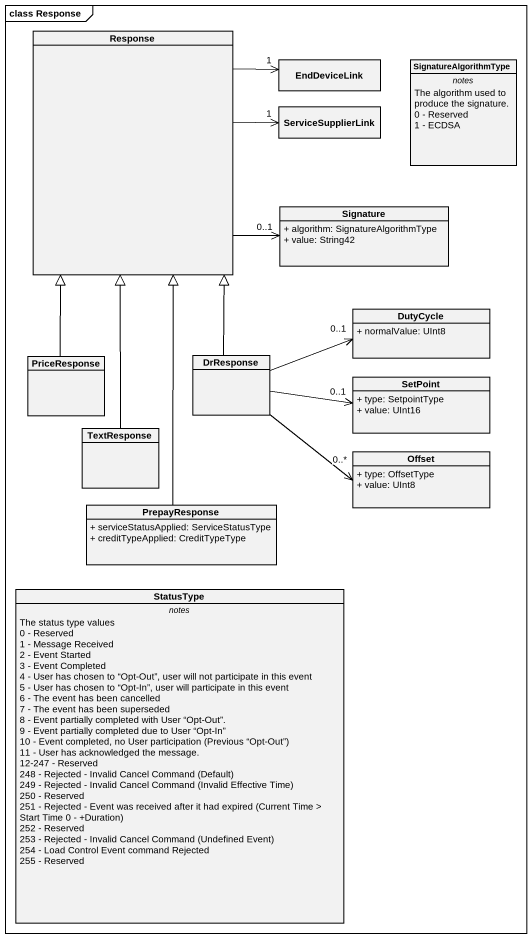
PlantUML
@startuml
mainframe class Response
hide circle
hide empty members
skinparam classAttributeIconSize 0
class Response
class EndDeviceLink
class SignatureAlgorithmType {
  -- notes --
  The algorithm used to produce the signature.
  0 - Reserved
  1 - ECDSA
}
class ServiceSupplierLink
class Signature {
  + algorithm: SignatureAlgorithmType
  + value: String42
}
class DutyCycle {
  + normalValue: UInt8
}
class PriceResponse
class DrResponse
class SetPoint {
  + type: SetpointType
  + value: UInt16
}
class TextResponse
class Offset {
  + type: OffsetType
  + value: UInt8
}
class PrepayResponse {
  + serviceStatusApplied: ServiceStatusType
  + creditTypeApplied: CreditTypeType
}
class StatusType {
  -- notes --
  The status type values
  0 - Reserved
  1 - Message Received
  2 - Event Started
  3 - Event Completed
  4 - User has chosen to “Opt-Out”, user will not participate in this event
  5 - User has chosen to “Opt-In”, user will participate in this event
  6 - The event has been cancelled
  7 - The event has been superseded
  8 - Event partially completed with User “Opt-Out”.
  9 - Event partially completed due to User “Opt-In”
  {field} 10 - Event completed, no User participation (Previous “Opt-Out”)
  11 - User has acknowledged the message.
  12-247 - Reserved
  {field} 248 - Rejected - Invalid Cancel Command (Default)
  {field} 249 - Rejected - Invalid Cancel Command (Invalid Effective Time)
  250 - Reserved
  {field} 251 - Rejected - Event was received after it had expired (Current Time > Start Time 0 - +Duration)
  252 - Reserved
  {field} 253 - Rejected - Invalid Cancel Command (Undefined Event)
  254 - Load Control Event command Rejected
  255 - Reserved
}
Response -right-> "1" EndDeviceLink
Response -right-> "1" ServiceSupplierLink
Response -right-> "0..1" Signature
PriceResponse -up-|> Response
DrResponse -up-|> Response
DrResponse -right-> "0..1" DutyCycle
DrResponse -right-> "0..1" SetPoint
DrResponse -right-> "0..*" Offset
TextResponse -up-|> Response
PrepayResponse -up-|> Response
@enduml
